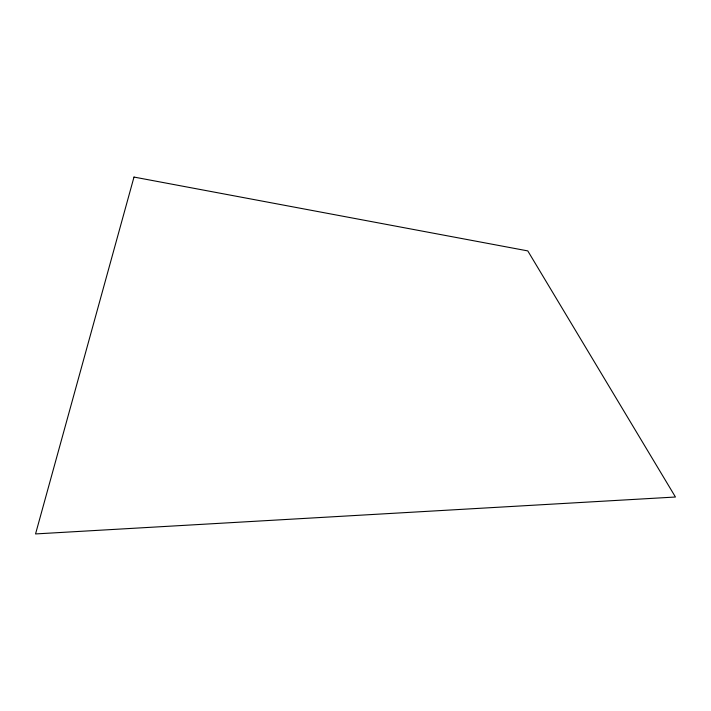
<?xml version="1.0" encoding="UTF-8"?>
<svg xmlns="http://www.w3.org/2000/svg" width="711" height="711" viewBox="0 0 711 711"><rect width="100%" height="100%" fill="white"/><g stroke="black" fill="none" stroke-linecap="round" stroke-linejoin="round"><path stroke-width="1.07" d="M133.997 177.066L35.55 533.934L675.45 497.016L527.784 250.903L133.997 177.066"/></g></svg>
